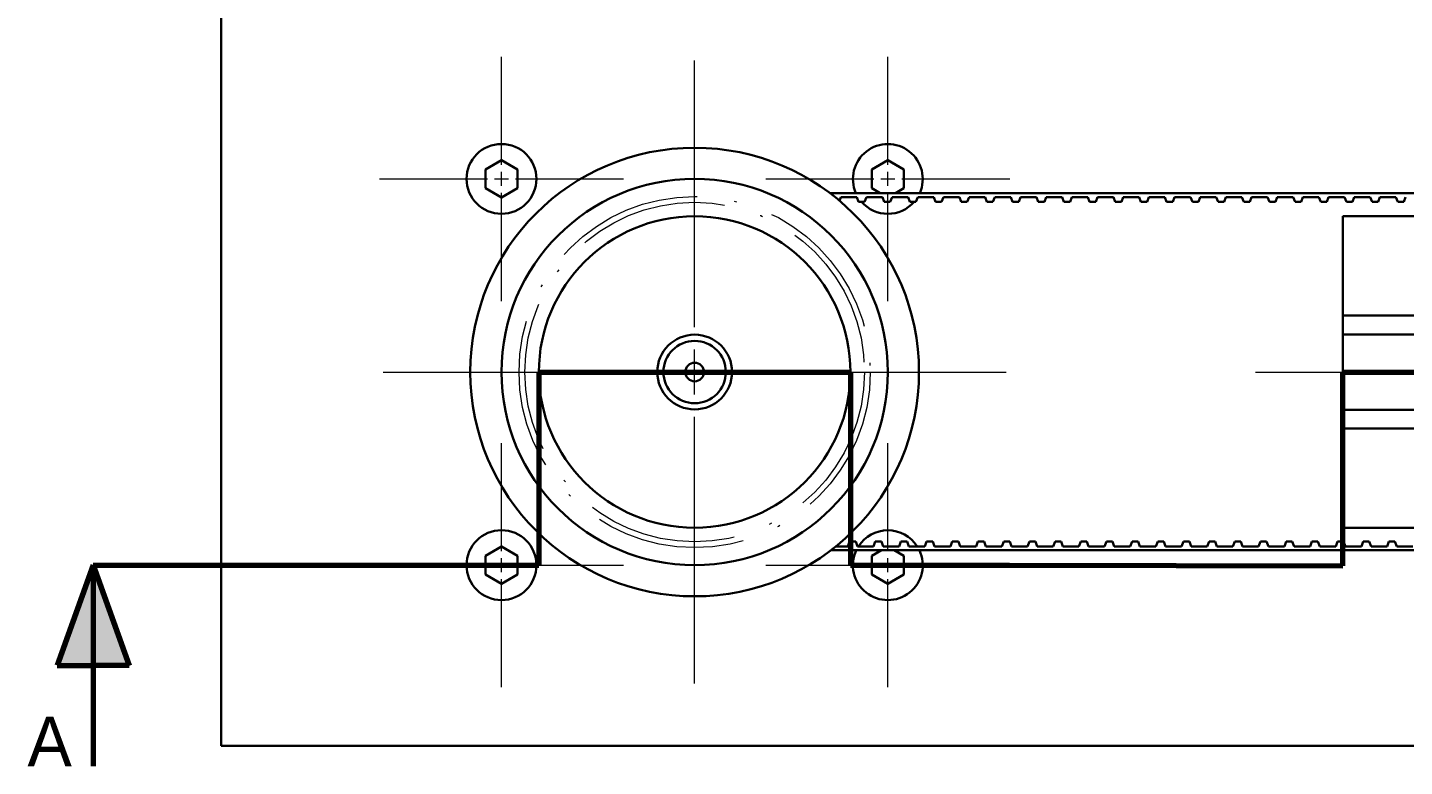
# Model space of a CAD drawing. Header units: millimetres. Extents: x 587 to 10361, y -8386 to 1488.
# Drawn here: x 7242.3 to 7297.6, y -6231.8 to -6202.1 of the extents above; entities that cross this region are included whole.
import ezdxf

# ---------------------------------------------------------------- set-up
doc = ezdxf.new("R2010")
doc.units = ezdxf.units.MM
doc.linetypes.add('ACAD_ISO10W100', pattern=[18, 12, -3, 0, -3])
doc.linetypes.add('CENTER2', pattern=[28.575, 19.05, -3.175, 3.175, -3.175])
for name, color, linetype, lineweight in [('Bgruba', 130, 'Continuous', 70), ('Gruba', 7, 'Continuous', 30), ('Symetria', 210, 'ACAD_ISO10W100', 0), ('Wymiar', 3, 'Continuous', 20)]:
    doc.layers.add(name, color=color, linetype=linetype, lineweight=lineweight)

# ---------------------------------------------------------------- blocks, each defined once
blk = doc.blocks.new('*U374')
at = {"layer": 'Symetria', "color": 0, "linetype": 'CENTER2', "transparency": 16777216}
for p, q in [((0, 0.56), (0, 4.9)), ((-4.9, 0), (-0.56, 0)), ((0.56, 0), (4.9, 0)), ((0, -4.9), (0, -0.56))]:
    blk.add_line(p, q, dxfattribs=at)
at = {"layer": 'Symetria', "color": 0, "linetype": 'Continuous', "transparency": 16777216}
for p, q in [((-0.28, 0), (0.28, 0)), ((0, -0.28), (0, 0.28))]:
    blk.add_line(p, q, dxfattribs=at)
blk = doc.blocks.new('*U375')
at = {"layer": 'Symetria', "color": 0, "linetype": 'CENTER2', "transparency": 16777216}
for p, q in [((0, 0.56), (0, 4.9)), ((-4.9, 0), (-0.56, 0)), ((0.56, 0), (4.9, 0)), ((0, -4.9), (0, -0.56))]:
    blk.add_line(p, q, dxfattribs=at)
at = {"layer": 'Symetria', "color": 0, "linetype": 'Continuous', "transparency": 16777216}
for p, q in [((-0.28, 0), (0.28, 0)), ((0, -0.28), (0, 0.28))]:
    blk.add_line(p, q, dxfattribs=at)
blk = doc.blocks.new('*U376')
at = {"layer": 'Symetria', "color": 0, "linetype": 'CENTER2', "transparency": 16777216}
for p, q in [((0, 0.56), (0, 4.9)), ((-4.9, 0), (-0.56, 0)), ((0.56, 0), (4.9, 0)), ((0, -4.9), (0, -0.56))]:
    blk.add_line(p, q, dxfattribs=at)
at = {"layer": 'Symetria', "color": 0, "linetype": 'Continuous', "transparency": 16777216}
for p, q in [((-0.28, 0), (0.28, 0)), ((0, -0.28), (0, 0.28))]:
    blk.add_line(p, q, dxfattribs=at)
blk = doc.blocks.new('*U377')
at = {"layer": 'Symetria', "color": 0, "linetype": 'CENTER2', "transparency": 16777216}
for p, q in [((0, 0.56), (0, 4.9)), ((-4.9, 0), (-0.56, 0)), ((0.56, 0), (4.9, 0)), ((0, -4.9), (0, -0.56))]:
    blk.add_line(p, q, dxfattribs=at)
at = {"layer": 'Symetria', "color": 0, "linetype": 'Continuous', "transparency": 16777216}
for p, q in [((-0.28, 0), (0.28, 0)), ((0, -0.28), (0, 0.28))]:
    blk.add_line(p, q, dxfattribs=at)
blk = doc.blocks.new('*U404')
at = {"layer": 'Symetria', "color": 0, "linetype": 'CENTER2', "transparency": 16777216}
for p, q in [((0, 1.8), (0, 12.5)), ((-12.5, 0), (-1.8, 0)), ((1.8, 0), (12.5, 0)), ((0, -12.5), (0, -1.8))]:
    blk.add_line(p, q, dxfattribs=at)
at = {"layer": 'Symetria', "color": 0, "linetype": 'Continuous', "transparency": 16777216}
for p, q in [((0, -0.9), (0, 0.9)), ((-0.9, 0), (0.9, 0))]:
    blk.add_line(p, q, dxfattribs=at)
blk = doc.blocks.new('*U405')
at = {"layer": 'Symetria', "color": 0, "linetype": 'CENTER2', "transparency": 16777216}
blk.add_line((-61.107, 0), (305.385, 0), dxfattribs=at)

msp = doc.modelspace()

# ---------------------------------------------------------------- hatches: boundary and pattern name
at = {"layer": 'Bgruba'}
h = msp.add_hatch(color=256, dxfattribs=at)
h.dxf.hatch_style = 1
h.paths.add_polyline_path([(7246.397, -6227.709), (7245.133, -6224.177), (7244.954, -6224.177), (7244.954, -6227.709)])
h.paths.add_polyline_path([(7244.954, -6227.709), (7244.954, -6224.177), (7244.775, -6224.177), (7243.512, -6227.709)])
h.paths.add_polyline_path([(7244.954, -6224.177), (7244.954, -6223.677), (7244.775, -6224.177)])
h.paths.add_polyline_path([(7245.133, -6224.177), (7244.954, -6223.677), (7244.954, -6224.177)])

# ---------------------------------------------------------------- linework, layer by layer
for p, q in [((7262.836, -6215.927), (7275.336, -6215.927)), ((7262.836, -6215.927), (7262.836, -6223.677)), ((7275.336, -6215.927), (7275.336, -6223.677)), ((7295.086, -6223.706), (7295.086, -6215.927)), ((7295.086, -6215.927), (7324.873, -6215.927)), ((7244.954, -6223.677), (7243.512, -6227.709)), ((7244.954, -6223.677), (7262.836, -6223.677)), ((7244.954, -6223.677), (7244.954, -6231.742)), ((7244.954, -6223.677), (7246.397, -6227.709)), ((7275.336, -6223.677), (7281.72, -6223.677)), ((7281.72, -6223.677), (7295.086, -6223.706)), ((7243.512, -6227.709), (7244.954, -6227.709)), ((7246.397, -6227.709), (7244.954, -6227.709))]:
    msp.add_line(p, q, dxfattribs=at)
at = {"layer": 'Gruba'}
for p, q in [((7250.086, -6200.927), (7250.086, -6230.927)), ((7260.689, -6207.805), (7261.334, -6207.43)), ((7260.69, -6208.551), (7260.689, -6207.805)), ((7261.334, -6207.43), (7261.982, -6207.802)), ((7261.982, -6207.802), (7261.983, -6208.549)), ((7276.189, -6207.805), (7276.834, -6207.43)), ((7276.19, -6208.551), (7276.189, -6207.805)), ((7276.834, -6207.43), (7277.482, -6207.802)), ((7277.482, -6207.802), (7277.483, -6208.549)), ((7261.337, -6208.923), (7260.69, -6208.551)), ((7261.983, -6208.549), (7261.337, -6208.923)), ((7412.8, -6208.749), (7274.512, -6208.746)), ((7274.892, -6209.05), (7274.946, -6208.903)), ((7274.946, -6208.903), (7275.587, -6208.903)), ((7275.587, -6208.903), (7275.659, -6209.1)), ((7275.904, -6209.1), (7275.976, -6208.903)), ((7275.976, -6208.903), (7276.618, -6208.903)), ((7276.529, -6208.746), (7276.19, -6208.551)), ((7276.618, -6208.903), (7276.689, -6209.1)), ((7276.935, -6209.1), (7277.007, -6208.903)), ((7277.007, -6208.903), (7277.648, -6208.903)), ((7277.483, -6208.549), (7277.143, -6208.746)), ((7277.648, -6208.903), (7277.72, -6209.1)), ((7277.965, -6209.1), (7278.037, -6208.903)), ((7278.037, -6208.903), (7278.678, -6208.903)), ((7278.678, -6208.903), (7278.75, -6209.1)), ((7278.995, -6209.1), (7279.067, -6208.903)), ((7279.067, -6208.903), (7279.708, -6208.903)), ((7279.708, -6208.903), (7279.78, -6209.1)), ((7280.025, -6209.1), (7280.097, -6208.903)), ((7280.097, -6208.903), (7280.738, -6208.903)), ((7280.738, -6208.903), (7280.81, -6209.1)), ((7281.055, -6209.1), (7281.127, -6208.903)), ((7281.127, -6208.903), (7281.768, -6208.903)), ((7281.768, -6208.903), (7281.84, -6209.1)), ((7282.086, -6209.1), (7282.157, -6208.903)), ((7282.157, -6208.903), (7282.799, -6208.903)), ((7282.799, -6208.903), (7282.87, -6209.101)), ((7283.116, -6209.101), (7283.188, -6208.903)), ((7283.188, -6208.903), (7283.829, -6208.903)), ((7283.829, -6208.903), (7283.901, -6209.101)), ((7284.146, -6209.101), (7284.218, -6208.903)), ((7284.218, -6208.903), (7284.859, -6208.903)), ((7284.859, -6208.903), (7284.931, -6209.101)), ((7285.176, -6209.101), (7285.248, -6208.903)), ((7285.248, -6208.903), (7285.889, -6208.903)), ((7285.889, -6208.903), (7285.961, -6209.101)), ((7286.206, -6209.101), (7286.278, -6208.903)), ((7286.278, -6208.903), (7286.919, -6208.903)), ((7286.919, -6208.903), (7286.991, -6209.101)), ((7287.236, -6209.101), (7287.308, -6208.903)), ((7287.308, -6208.903), (7287.95, -6208.903)), ((7287.95, -6208.903), (7288.021, -6209.101)), ((7288.267, -6209.101), (7288.339, -6208.903)), ((7288.339, -6208.903), (7288.98, -6208.903)), ((7288.98, -6208.903), (7289.052, -6209.101)), ((7289.297, -6209.101), (7289.369, -6208.903)), ((7289.369, -6208.903), (7290.01, -6208.903)), ((7290.01, -6208.903), (7290.082, -6209.101)), ((7290.327, -6209.101), (7290.399, -6208.903)), ((7290.399, -6208.903), (7291.04, -6208.903)), ((7291.04, -6208.903), (7291.112, -6209.101)), ((7291.357, -6209.101), (7291.429, -6208.903)), ((7291.429, -6208.903), (7292.07, -6208.903)), ((7292.07, -6208.903), (7292.142, -6209.101)), ((7292.387, -6209.101), (7292.459, -6208.903)), ((7292.459, -6208.903), (7293.1, -6208.903)), ((7293.1, -6208.903), (7293.172, -6209.101)), ((7293.418, -6209.101), (7293.489, -6208.903)), ((7293.489, -6208.903), (7294.131, -6208.903)), ((7294.131, -6208.903), (7294.202, -6209.101)), ((7294.448, -6209.101), (7294.52, -6208.903)), ((7294.52, -6208.903), (7295.161, -6208.903)), ((7295.161, -6208.903), (7295.233, -6209.101)), ((7295.478, -6209.101), (7295.55, -6208.903)), ((7295.55, -6208.903), (7296.191, -6208.903)), ((7296.191, -6208.903), (7296.263, -6209.101)), ((7296.508, -6209.101), (7296.58, -6208.903)), ((7296.58, -6208.903), (7297.221, -6208.903)), ((7297.221, -6208.903), (7297.293, -6209.101)), ((7297.538, -6209.101), (7297.61, -6208.903)), ((7275.659, -6209.1), (7275.904, -6209.1)), ((7276.689, -6209.1), (7276.935, -6209.1)), ((7277.72, -6209.1), (7277.965, -6209.1)), ((7278.75, -6209.1), (7278.995, -6209.1)), ((7279.78, -6209.1), (7280.025, -6209.1)), ((7280.81, -6209.1), (7281.055, -6209.1)), ((7281.84, -6209.1), (7282.086, -6209.1)), ((7282.87, -6209.101), (7283.116, -6209.101)), ((7283.901, -6209.101), (7284.146, -6209.101)), ((7284.931, -6209.101), (7285.176, -6209.101)), ((7285.961, -6209.101), (7286.206, -6209.101)), ((7286.991, -6209.101), (7287.236, -6209.101)), ((7288.021, -6209.101), (7288.267, -6209.101)), ((7289.052, -6209.101), (7289.297, -6209.101)), ((7290.082, -6209.101), (7290.327, -6209.101)), ((7291.112, -6209.101), (7291.357, -6209.101)), ((7292.142, -6209.101), (7292.387, -6209.101)), ((7293.172, -6209.101), (7293.418, -6209.101)), ((7294.202, -6209.101), (7294.448, -6209.101)), ((7295.233, -6209.101), (7295.478, -6209.101)), ((7296.263, -6209.101), (7296.508, -6209.101)), ((7297.293, -6209.101), (7297.538, -6209.101)), ((7295.086, -6209.677), (7295.086, -6213.664)), ((7295.086, -6209.677), (7412.8, -6209.677)), ((7295.086, -6213.664), (7295.086, -6214.414)), ((7411.062, -6213.664), (7295.086, -6213.664)), ((7295.086, -6214.414), (7295.086, -6217.439)), ((7295.086, -6214.414), (7410.312, -6214.414)), ((7295.086, -6217.439), (7295.086, -6218.189)), ((7410.312, -6217.439), (7295.086, -6217.439)), ((7295.086, -6218.189), (7295.086, -6222.177)), ((7295.086, -6218.189), (7411.062, -6218.189)), ((7295.086, -6222.177), (7407.8, -6222.177)), ((7275.302, -6222.725), (7275.23, -6222.923)), ((7275.547, -6222.725), (7275.302, -6222.725)), ((7275.619, -6222.923), (7275.547, -6222.725)), ((7276.332, -6222.725), (7276.26, -6222.923)), ((7276.577, -6222.725), (7276.332, -6222.725)), ((7276.649, -6222.923), (7276.577, -6222.725)), ((7277.362, -6222.725), (7277.29, -6222.923)), ((7277.607, -6222.725), (7277.362, -6222.725)), ((7277.679, -6222.923), (7277.607, -6222.725)), ((7278.392, -6222.725), (7278.32, -6222.923)), ((7278.637, -6222.725), (7278.392, -6222.725)), ((7278.709, -6222.923), (7278.637, -6222.725)), ((7279.422, -6222.725), (7279.35, -6222.923)), ((7279.668, -6222.725), (7279.422, -6222.725)), ((7279.739, -6222.923), (7279.668, -6222.725)), ((7280.452, -6222.725), (7280.381, -6222.923)), ((7280.698, -6222.725), (7280.452, -6222.725)), ((7280.77, -6222.923), (7280.698, -6222.725)), ((7281.483, -6222.725), (7281.411, -6222.923)), ((7281.728, -6222.725), (7281.483, -6222.725)), ((7281.8, -6222.923), (7281.728, -6222.725)), ((7282.513, -6222.726), (7282.441, -6222.923)), ((7282.758, -6222.726), (7282.513, -6222.726)), ((7282.83, -6222.923), (7282.758, -6222.726)), ((7283.543, -6222.726), (7283.471, -6222.923)), ((7283.788, -6222.726), (7283.543, -6222.726)), ((7283.86, -6222.923), (7283.788, -6222.726)), ((7284.573, -6222.726), (7284.501, -6222.923)), ((7284.818, -6222.726), (7284.573, -6222.726)), ((7284.89, -6222.923), (7284.818, -6222.726)), ((7285.603, -6222.726), (7285.532, -6222.923)), ((7285.849, -6222.726), (7285.603, -6222.726)), ((7285.921, -6222.923), (7285.849, -6222.726)), ((7286.634, -6222.726), (7286.562, -6222.923)), ((7286.879, -6222.726), (7286.634, -6222.726)), ((7286.951, -6222.923), (7286.879, -6222.726)), ((7287.664, -6222.726), (7287.592, -6222.923)), ((7287.909, -6222.726), (7287.664, -6222.726)), ((7287.981, -6222.923), (7287.909, -6222.726)), ((7288.694, -6222.726), (7288.622, -6222.923)), ((7288.939, -6222.726), (7288.694, -6222.726)), ((7289.011, -6222.923), (7288.939, -6222.726)), ((7289.724, -6222.726), (7289.652, -6222.923)), ((7289.969, -6222.726), (7289.724, -6222.726)), ((7290.041, -6222.923), (7289.969, -6222.726)), ((7290.754, -6222.726), (7290.682, -6222.923)), ((7291, -6222.726), (7290.754, -6222.726)), ((7291.071, -6222.923), (7291, -6222.726)), ((7291.784, -6222.726), (7291.713, -6222.923)), ((7292.03, -6222.726), (7291.784, -6222.726)), ((7292.102, -6222.923), (7292.03, -6222.726)), ((7292.815, -6222.726), (7292.743, -6222.923)), ((7293.06, -6222.726), (7292.815, -6222.726)), ((7293.132, -6222.923), (7293.06, -6222.726)), ((7293.845, -6222.726), (7293.773, -6222.923)), ((7294.09, -6222.726), (7293.845, -6222.726)), ((7294.162, -6222.923), (7294.09, -6222.726)), ((7294.875, -6222.726), (7294.803, -6222.923)), ((7295.12, -6222.726), (7294.875, -6222.726)), ((7295.192, -6222.923), (7295.12, -6222.726)), ((7295.905, -6222.726), (7295.833, -6222.923)), ((7296.15, -6222.726), (7295.905, -6222.726)), ((7296.222, -6222.923), (7296.15, -6222.726)), ((7296.935, -6222.726), (7296.863, -6222.923)), ((7297.181, -6222.726), (7296.935, -6222.726)), ((7297.253, -6222.923), (7297.181, -6222.726)), ((7260.689, -6223.305), (7261.334, -6222.93)), ((7261.334, -6222.93), (7261.982, -6223.302)), ((7274.548, -6223.08), (7407.8, -6223.082)), ((7275.23, -6222.923), (7274.748, -6222.923)), ((7276.26, -6222.923), (7275.619, -6222.923)), ((7276.189, -6223.305), (7276.577, -6223.08)), ((7277.29, -6222.923), (7276.649, -6222.923)), ((7276.834, -6222.93), (7276.836, -6222.931)), ((7277.095, -6223.08), (7277.482, -6223.302)), ((7278.32, -6222.923), (7277.679, -6222.923)), ((7279.35, -6222.923), (7278.709, -6222.923)), ((7280.381, -6222.923), (7279.739, -6222.923)), ((7281.411, -6222.923), (7280.77, -6222.923)), ((7282.441, -6222.923), (7281.8, -6222.923)), ((7283.471, -6222.923), (7282.83, -6222.923)), ((7284.501, -6222.923), (7283.86, -6222.923)), ((7285.532, -6222.923), (7284.89, -6222.923)), ((7286.562, -6222.923), (7285.921, -6222.923)), ((7287.592, -6222.923), (7286.951, -6222.923)), ((7288.622, -6222.923), (7287.981, -6222.923)), ((7289.652, -6222.923), (7289.011, -6222.923)), ((7290.682, -6222.923), (7290.041, -6222.923)), ((7291.713, -6222.923), (7291.071, -6222.923)), ((7292.743, -6222.923), (7292.102, -6222.923)), ((7293.773, -6222.923), (7293.132, -6222.923)), ((7294.803, -6222.923), (7294.162, -6222.923)), ((7295.833, -6222.923), (7295.192, -6222.923)), ((7296.863, -6222.923), (7296.222, -6222.923)), ((7297.894, -6222.923), (7297.253, -6222.923)), ((7260.69, -6224.051), (7260.689, -6223.305)), ((7261.982, -6223.302), (7261.983, -6224.049)), ((7276.19, -6224.051), (7276.189, -6223.305)), ((7277.482, -6223.302), (7277.483, -6224.049)), ((7261.337, -6224.423), (7260.69, -6224.051)), ((7261.983, -6224.049), (7261.337, -6224.423)), ((7276.837, -6224.423), (7276.19, -6224.051)), ((7277.483, -6224.049), (7276.837, -6224.423)), ((7250.086, -6230.927), (7350.086, -6230.927))]:
    msp.add_line(p, q, dxfattribs=at)
for centre, radius in [((7261.336, -6208.177), 1.401), ((7269.086, -6215.927), 9), ((7269.086, -6215.927), 7.75), ((7269.086, -6215.927), 6.25), ((7269.086, -6215.927), 1.5), ((7269.086, -6215.927), 1.25), ((7269.086, -6215.927), 0.375), ((7261.336, -6223.677), 1.401)]:
    msp.add_circle(centre, radius, dxfattribs=at)
for centre, start, end in [((7276.836, -6208.177), 336.0162, 203.9815), ((7276.836, -6208.177), 221.2561, 318.7416), ((7276.836, -6223.677), 32.5541, 147.4436), ((7276.836, -6223.677), 154.7755, 25.2222)]:
    msp.add_arc(centre, 1.401, start, end, dxfattribs=at)
at = {"layer": 'Symetria', "ltscale": 0.5}
for radius in [7.047, 6.814]:
    msp.add_circle((7269.086, -6215.927), radius, dxfattribs=at)

# ---------------------------------------------------------------- block references
at = {"layer": 'Symetria', "linetype": 'CENTER2'}
for name, p in [('*U377', (7261.336, -6208.177)), ('*U376', (7276.836, -6208.177)), ('*U404', (7269.086, -6215.927)), ('*U405', (7352.693, -6215.927)), ('*U374', (7261.336, -6223.677)), ('*U375', (7276.836, -6223.677))]:
    msp.add_blockref(name, p, dxfattribs=at)

# ---------------------------------------------------------------- texts
at = {"layer": 'Wymiar', "insert": (7242.317, -6229.756), "char_height": 2, "attachment_point": 1}
msp.add_mtext_dynamic_manual_height_columns('A', width=4.85851, gutter_width=6.25, heights=[0], dxfattribs=at)

doc.saveas('drawing.dxf')
